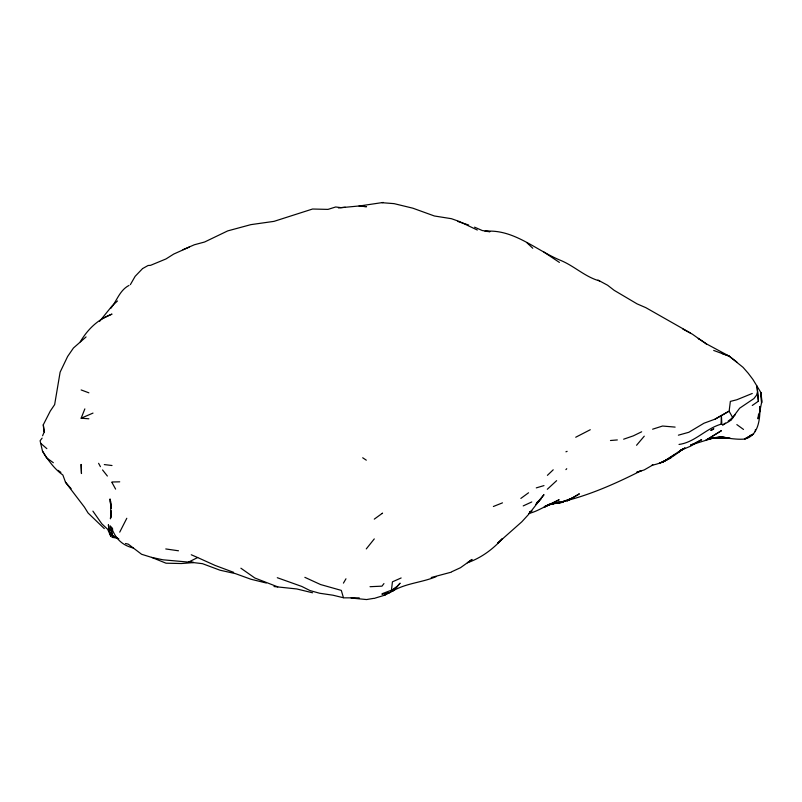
<?xml version="1.0" encoding="UTF-8"?>
<svg xmlns="http://www.w3.org/2000/svg" width="802" height="802" viewBox="0 0 802 802"><rect width="100%" height="100%" fill="white"/><g stroke="black" fill="none" stroke-linecap="round" stroke-linejoin="round"><path stroke-width="1.2" d="M759.945 407.376C760.045 419.266 758.552 435.757 744.547 439.055C734.281 440.067 724.066 436.629 713.73 437.772L721.409 436.809L730.301 438.423L721.409 436.809L707.163 439.326L713.69 437.872L690.552 445.09L693.349 443.817M759.925 406.484L759.885 410.975L758.01 418.794L758.572 414.133M759.985 406.574L759.885 410.975L761.9 401.01L760.948 392.649L752.928 379.466L748.236 373.271L743.053 367.346L729.118 356.108L705.981 343.627L698.261 338.384L706.492 343.918L705.981 343.627M111.077 512.829L110.937 517.29L110.516 500.959L111.087 508.257M679.023 444.448C694.893 442.333 705.75 428.579 721.068 424.188L721.409 415.596L729.118 411.246L732.827 417.792L730.361 420.649L739.655 408.198L753.89 398.604L756.527 395.206L757.569 391.817L756.988 386.033L758.401 401.211L752.266 405.471M111.067 511.686L110.455 518.804L111.097 510.643M755.253 431.566L755.434 429.491M366.273 548.909L374.283 538.904M88.872 418.784L81.152 418.203L84.852 408.89M42.586 435.757L43.99 432.478L43.288 424.789L50.305 411.025L54.646 404.629L60.12 372.158L67.619 356.489L73.443 348.008L86.065 336.93M119.729 532.147L126.796 518.282M130.375 284.63L135.147 276.319L142.395 268.78M343.426 583.124L345.973 578.793M99.628 321.311L112.009 306.003L117.483 300.981M110.686 308.469C116.972 300.75 119.578 290.364 128.982 285.432M42.115 438.113L40.1 440.769L42.486 451.165L46.486 457.762L53.343 462.714M383.947 583.585L381.993 586.152L370.023 586.703M725.379 423.085L722.582 425.06L729.118 421.471L735.344 414.624M636.557 445.27L644.267 436.168M565.911 469.621L566.743 468.699M382.153 513.551L382.554 513.13L374.283 519.135M80.28 341.802C87.799 329.201 97.954 319.286 112.009 314.103L101.784 318.945M556.618 480.669L547.305 489.27M547.405 475.345L553.22 469.802M536.718 502.684L541.2 498.483L535.957 504.368L543.987 494.674L528.558 514.453L521.811 521.811L497.701 543.165L502.573 538.533C492.869 549.31 481.15 557.951 467.406 562.773L472.057 559.435L460.508 567.696L451.947 571.656M125.493 543.505L128.27 544.147L141.593 554.272L151.618 557.39L162.896 559.796L188.56 562.102L197.653 557.54L214.946 565.37L233.673 572.367M520.849 498.423L528.558 492.769M675.124 454.383L663.043 461.952L671.013 457.641L659.695 463.135L663.043 461.952L682.833 449C673.75 456.378 663.685 463.025 651.986 465.23L652.848 464.97L644.267 469.902L636.557 472.418L641.41 470.573C612.106 485.421 581.29 498.954 548.728 504.498L563.144 502.252L553.681 503.405C563.014 503.054 571.666 498.774 579.375 493.811L567.124 500.949L571.806 498.343L559.415 502.784L553.681 503.405M682.833 449L677.81 452.659L685.048 447.927L679.895 450.694M728.166 421.1L732.827 417.792M374.614 598.272L384.699 595.184L387.637 593.139M390.574 591.084L397.421 586.302L400.118 583.164L392.82 590.964L384.699 595.184M182.996 249.683L194.325 244.78L204.58 242.014L227.718 230.896L250.856 224.64L274.003 221.362L312.569 209.021L327.998 209.392L335.707 206.976L340.88 207.628L345.321 207.257M727.825 411.777L715.053 419.145L703.966 423.225L688.808 432.288L678.382 435.175M713.69 428.89L710.823 430.494L713.73 428.859M142.786 268.469L148.079 265.502L150.575 265.332L166.004 258.936L173.723 254.064L189.152 247.146M715.053 419.145L721.409 415.596L721.84 424.138L721.068 424.188M590.272 429.732L575.716 437.24M680.086 450.634L690.552 446.183L701.62 439.686L694.332 443.376M641.66 431.787L633.299 435.867L623.645 439.195M523.215 505.912L531.776 501.952M529.771 511.937L531.947 510.964L529.691 511.877M401.15 577.961L392.439 581.831L391.456 590.172L382.153 593.711M81.152 418.203L93.002 413.09M493.37 506.493L502.483 502.854M435.997 576.708C421.942 582.563 406.243 583.124 392.82 590.964L397.421 586.302L389.712 592.718L381.993 594.262M752.266 393.461L736.837 399.757L730.361 401.401L729.118 411.246M565.931 451.797L567.124 451.346M81.122 464.488L81.463 473.551L81.152 464.478M547.395 505.14L559.415 501.992L545.17 505.932M652.607 429.2L662.552 426.032L675.124 427.105M536.277 487.887L543.987 485.601M528.558 513.491C537.52 511.686 544.989 505.571 553.701 503.395L551.525 503.676M431.235 577.51L451.426 572.127M381.993 202.695L394.083 203.638L412.85 208.189L434.403 215.989L451.416 218.695L459.135 221.412L477.33 230.024M373.822 598.342L366.564 599.555L351.136 598.041M750.06 435.396L752.266 435.085M338.434 207.929L358.855 205.994L366.574 206.685L359.065 206.034L383.276 202.445M551.696 503.566L559.415 502.784M610.472 440.509L617.339 439.937M193.302 562.603L181.432 563.525L166.014 563.194L151.618 557.39M359.226 597.861L343.827 597.841L332.96 595.204L319.647 593.249L310.093 590.603L301.833 586.462L277.291 577.711M112.009 482.002L119.729 481.822M713.69 437.772L728.517 438.092L713.73 437.772M188.56 562.102L193.302 562.232M274.003 586.533L296.78 588.959L312.569 592.788M189.673 562.142L202.455 563.666L220.009 570.202L235.437 573.63L250.856 579.224L266.284 583.004M104.3 464.579L112.009 465.521M178.485 550.784L165.763 548.949M112.009 537.34L116.42 537.992M277.743 586.874L254.805 577.981L240.891 568.207M457.621 221.392L468.629 225.001M599.615 280.931C585.46 277.131 574.553 266.234 561.059 260.56C535.836 250.414 514.022 228.791 485.04 231.287L489.992 231.668L482.273 230.535L474.563 227.166M736.827 361.993L729.118 356.108L713.69 350.444M722.021 353.481L729.118 356.108M81.152 389.942L88.872 392.83M191.277 554.763L197.653 557.54M304.86 577.34L320.569 584.548L341.301 590.392L343.426 597.65M133.292 548.007C121.593 545.149 115.167 538.082 111.378 527.185L112.23 535.596L118.656 538.914M112.23 535.596L117.583 538.132M597.981 280.058L607.595 285.231L614.182 290.334L637.039 303.858L645.861 307.677L690.552 333.071M682.833 329.051L692.447 334.223L699.364 339.136M112.43 535.485L118.686 538.894M543.987 252.129L559.415 262.424M362.694 457.772L366.303 460.168M58.015 470.343L60.912 472.368M736.837 424.599L743.514 429.441M40.691 443.295L46.837 448.649M104.3 528.618L88.07 512.999L84.421 507.115L65.564 482.383L62.877 475.025C54.255 468.879 48.1 460.147 42.586 451.255M526.924 242.735L532.779 248.259M109.373 529.4L108.39 524.729L108.751 528.698L110.425 530.473M71.127 488.709L65.413 482.102M102.546 469.932L107.378 476.047M111.378 527.185L112.771 529.18M92.902 511.135L101.814 523.796L107.679 529.32L110.836 536.408L109.854 531.736M111.889 482.353L115.608 489.11M98.596 463.305L100.43 466.684M108.751 528.698L110.836 536.408M112.009 534.513L110.215 525.781M43.288 424.789L44.431 432.128M111.027 507.325L110.014 498.944L111.057 508.308M757.569 391.817L758.401 401.211M721.409 430.684L705.981 440.198L721.409 430.684M753.539 434.032L744.547 439.055L753.539 434.032M558.964 499.836L543.987 507.335L558.964 499.836M761.108 393.862L760.948 392.649L761.599 403.055L761.108 393.862"/></g></svg>
